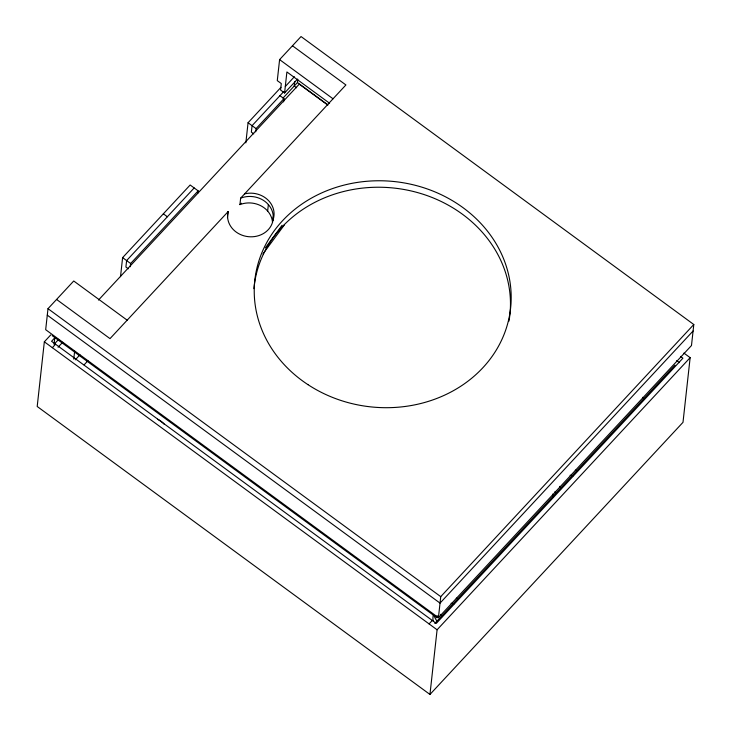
<?xml version="1.0" encoding="UTF-8"?>
<svg xmlns="http://www.w3.org/2000/svg" width="731" height="731" viewBox="0 0 731 731"><rect width="100%" height="100%" fill="white"/><g stroke="black" fill="none" stroke-linecap="round" stroke-linejoin="round"><path stroke-width="1.1" d="M50.768 334.899L44.335 341.816L37.199 406.482L429.956 694.45L683.001 422.326L690.146 357.66L683.905 353.091M127.167 320.178L73.73 280.996L47.999 308.674L45.678 329.69L438.426 617.658L691.48 345.535L693.801 324.518L301.044 36.55L279.598 59.613L277.277 80.629L281.289 83.562L280.576 90.032L284.587 92.974L297.453 79.131M73.767 359.095L74.644 351.227M120.514 276.665L122.607 257.641L190.161 184.998L198.174 190.873L197.937 193.03M130.273 266.751L130.63 263.516L198.174 190.873M227.469 217.655L228.136 211.597A22.889 20.148 6.3 0 0 250.377 236.807A22.889 20.148 6.3 0 0 272.727 212.767A22.889 20.148 6.3 0 0 240.645 198.147L239.932 204.616A22.889 20.148 6.3 0 1 272.508 222.279M245.844 142.874L248.065 122.735L280.996 87.318M255.722 131.845L256.078 128.61L283.957 98.63L279.955 95.688M267.656 211.04L268.368 204.579M283.601 101.865L283.957 98.63M284.587 92.974L286.899 71.958L329.599 103.263M294.721 81.698L294.246 86.011L296.649 87.775M282.988 98.118L297.462 82.557L297.819 79.323M52.184 335.639L436.928 617.732L437.165 615.575M429.956 694.45L437.092 629.784L690.146 357.66M438.426 617.658L440.747 596.642L693.801 324.518M265.335 247.946L282.075 225.267M262.968 253.895L284.405 224.874M285.3 86.505L294.383 76.737M194.172 187.94L126.618 260.583L125.906 267.043L128.309 268.807M283.701 91.658L252.076 125.668L251.354 132.137L253.767 133.901M58.699 339.321L54.067 344.301L54.779 337.832L51.563 341.295L436.297 623.388L682.918 358.181L680.515 356.417M52.349 347.691L55.565 344.228M98.484 300.066L299.262 84.156L327.799 105.081M58.069 347.243L62.702 342.254M75.284 359.826L79.935 354.818M84.074 364.87L87.948 360.703M228.136 211.597L110.006 338.627L56.57 299.445M240.645 198.147L345.909 84.951L292.473 45.779M239.932 204.616L241.257 203.191M693.089 330.988L440.035 603.112L47.277 315.143M429.079 623.908L432.295 620.445M436.928 617.732L438.216 616.343M434.799 623.461L674.978 365.171M279.598 59.613L333.034 98.795M297.462 82.557L327.835 104.825M676.687 360.602L679.446 362.622M642.558 397.317L644.404 398.669M248.065 122.735L256.078 128.61M163.36 213.827L167.362 216.76M122.607 257.641L130.63 263.516M47.999 308.674L440.747 596.642M44.335 341.816L437.092 629.784M433.145 620.82A17.151 15.104 6.3 0 1 433.364 615.009M553.531 496.797A17.151 15.104 6.3 0 1 552.481 494.165M157.54 419.256A17.151 15.104 6.3 0 1 164.247 424.282M436.91 620.893A17.151 15.104 6.3 0 1 434.177 615.694M456.29 598.168A17.151 15.104 6.3 0 1 457.926 598.78M441.899 616.708A10.289 9.064 6.3 0 1 440.811 614.351M451.054 603.285A10.289 9.064 6.3 0 1 454.079 603.833M555.925 492.895A17.151 15.104 6.3 0 1 555.012 491.634M575.306 470.17A17.151 15.104 6.3 0 1 576.942 470.791M560.924 488.719A10.289 9.064 6.3 0 1 559.836 486.362M570.079 475.287A10.289 9.064 6.3 0 1 573.104 475.844M244.629 193.861A22.889 20.148 6.3 0 1 267.418 199.499A22.889 20.148 6.3 0 1 273.083 219.775M253.922 288.635A128.647 113.268 6.3 0 1 396.832 188.397A128.647 113.268 6.3 0 1 508.977 321.092M273.047 216.988A22.889 20.148 6.3 0 1 273.367 220.442M307.97 384.652A128.647 113.268 6.3 0 0 510.576 308.4A128.647 113.268 6.3 0 0 329.59 189.649A128.647 113.268 6.3 0 0 307.97 384.652"/></g></svg>
